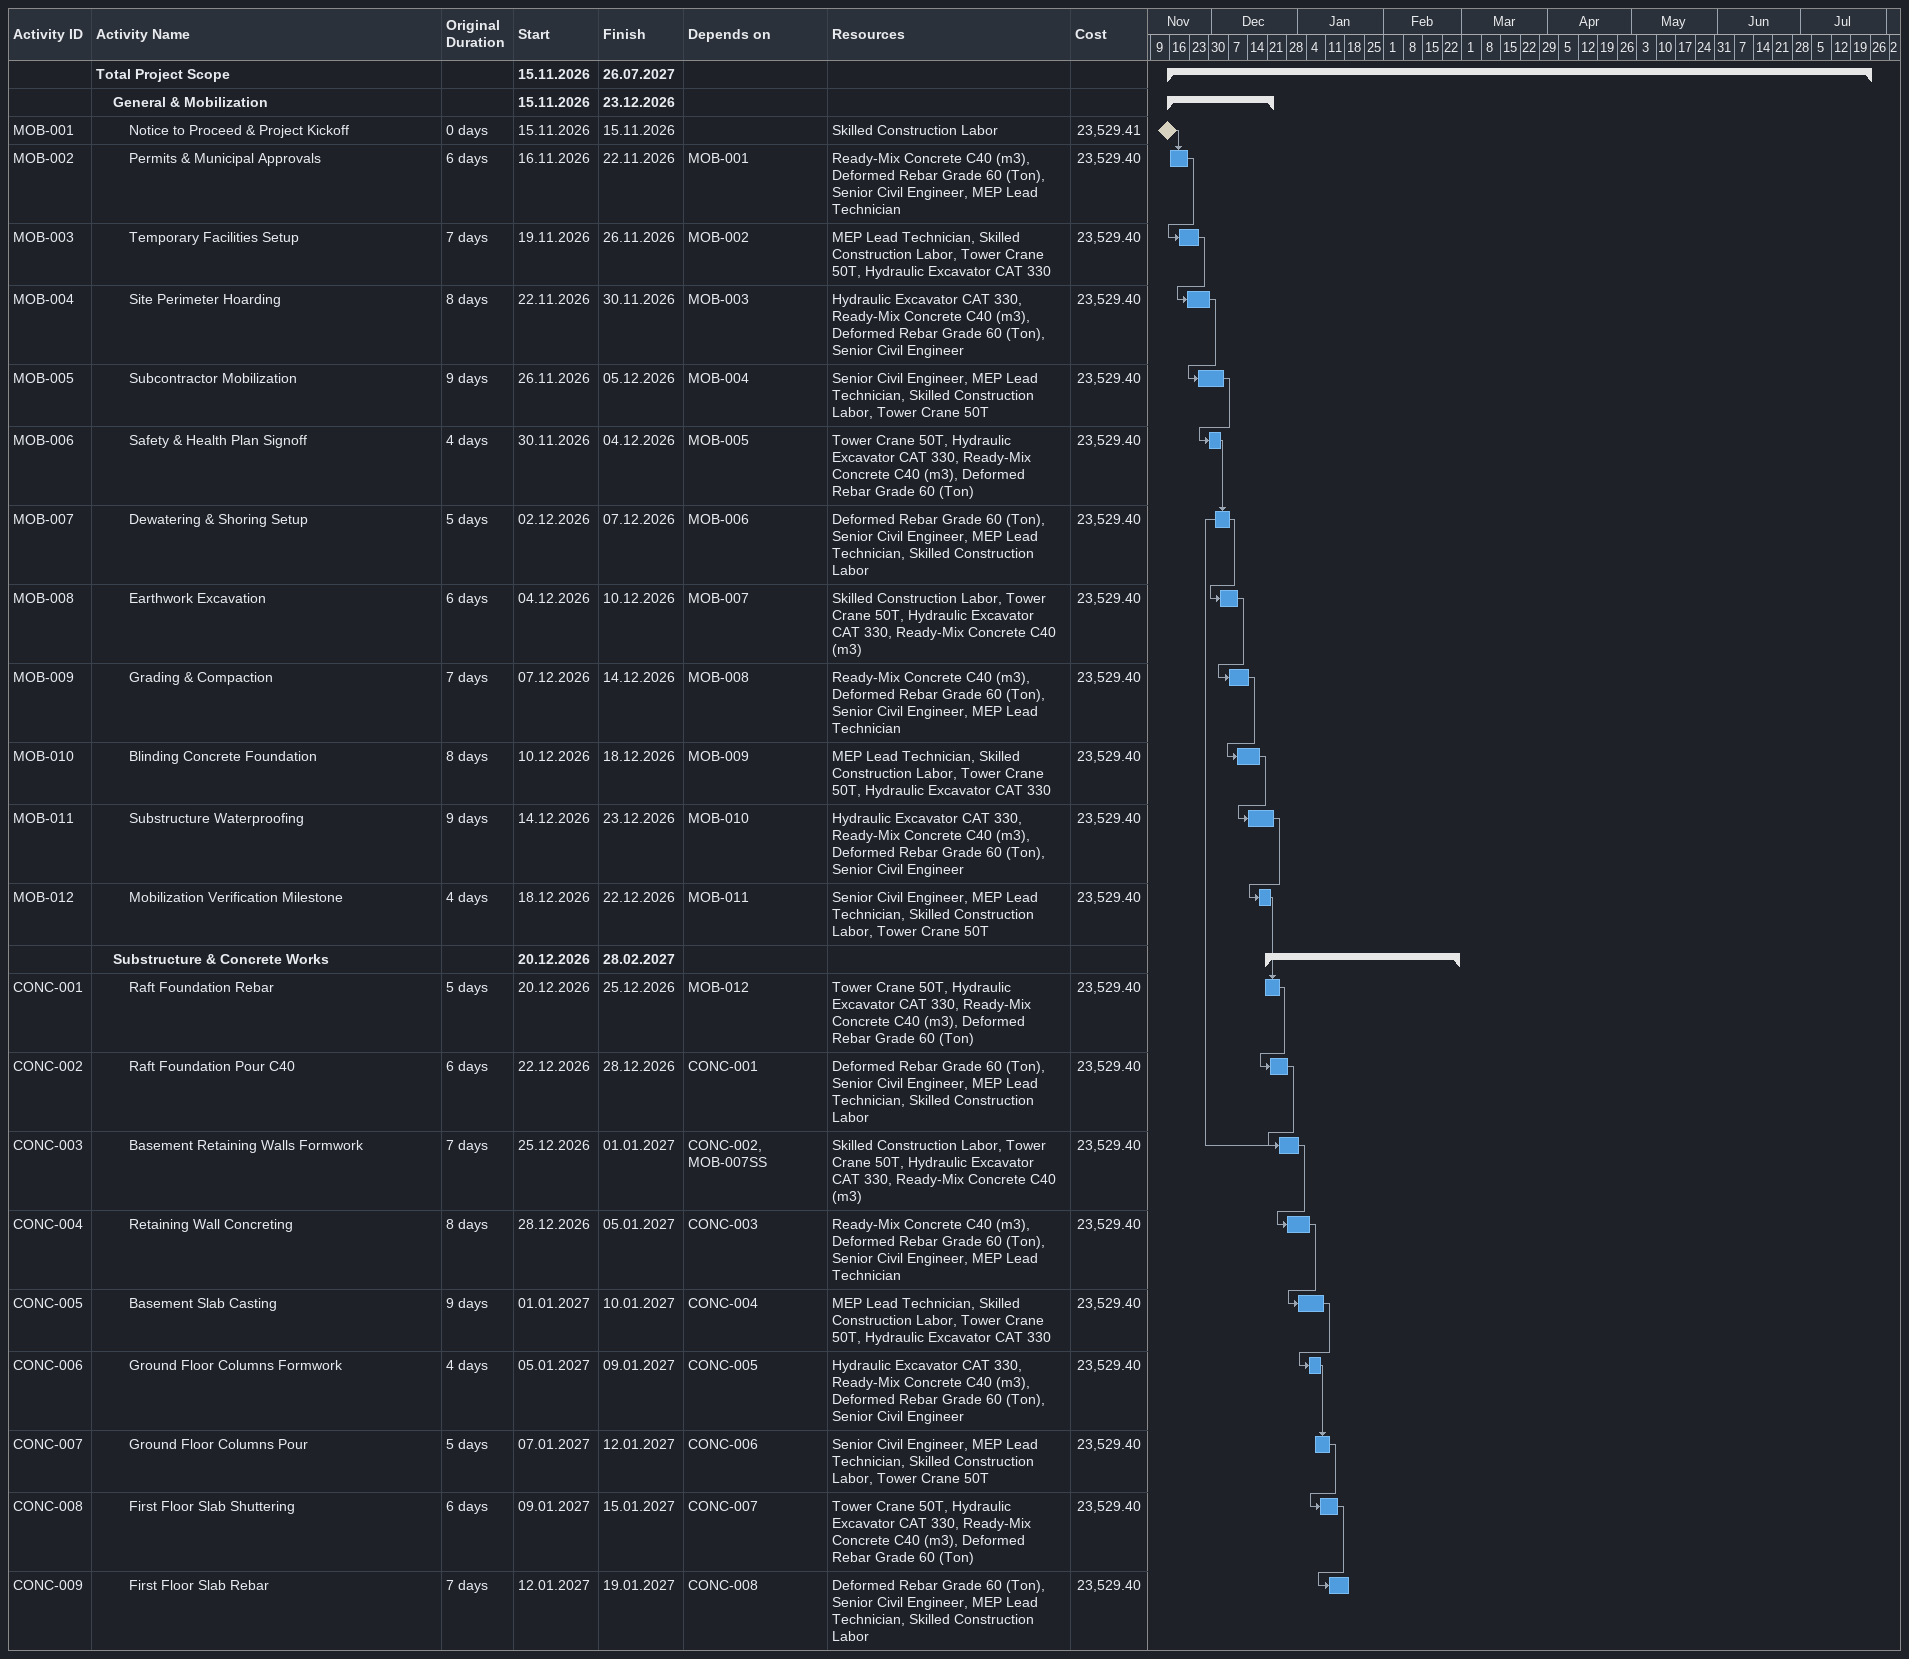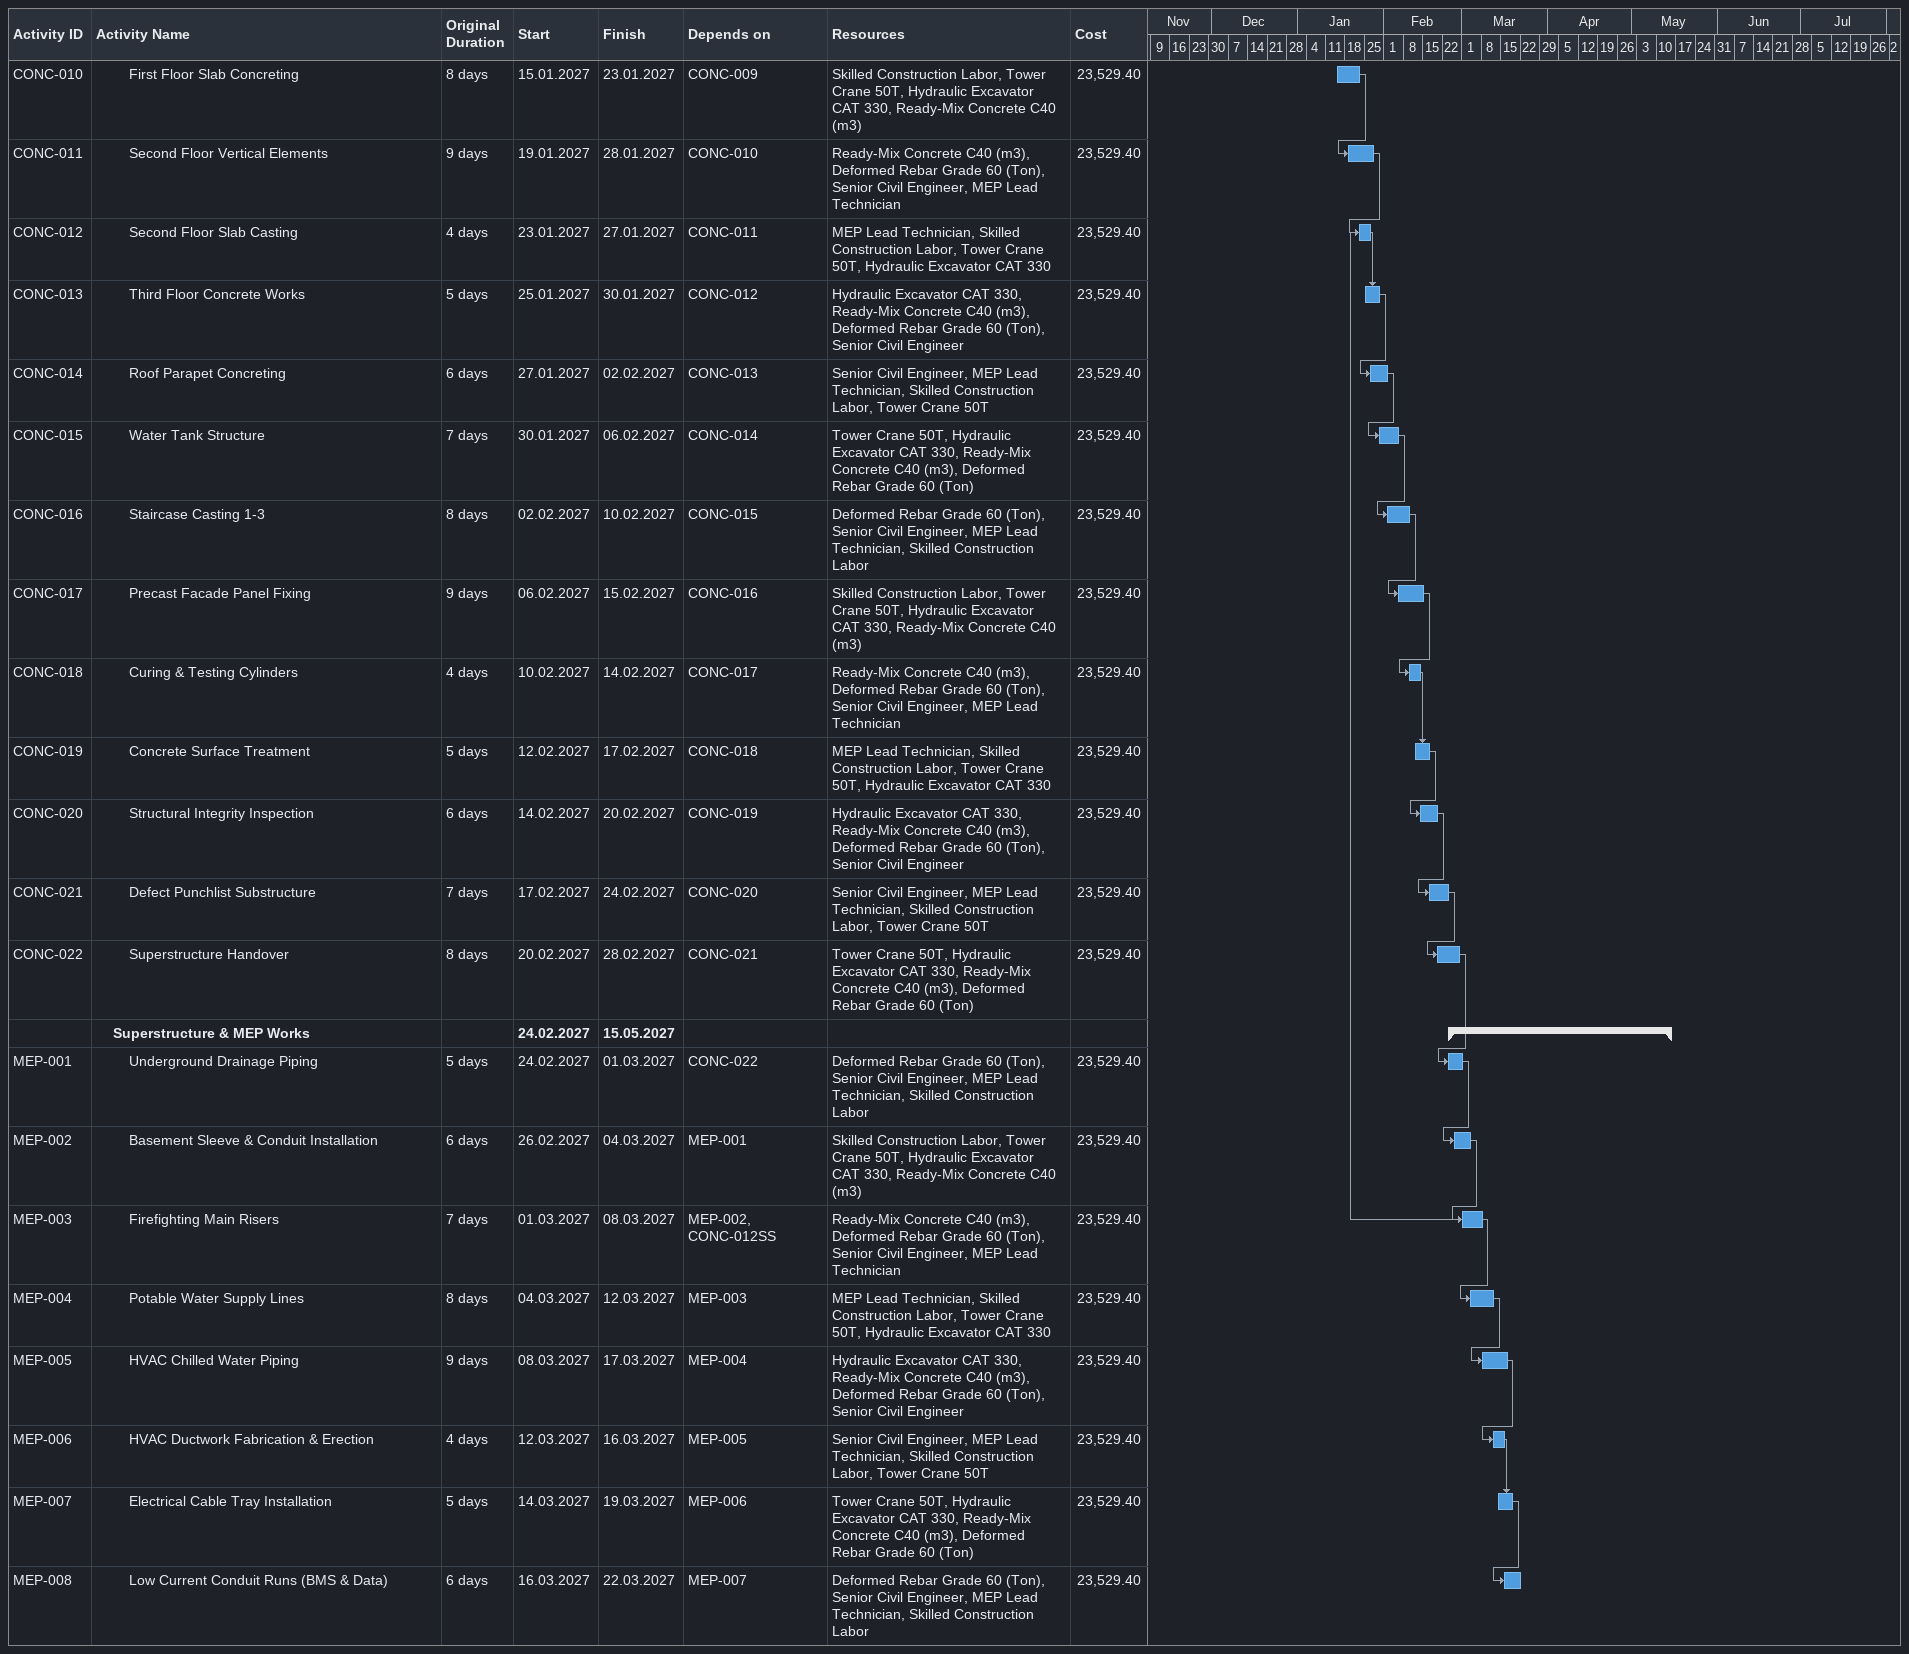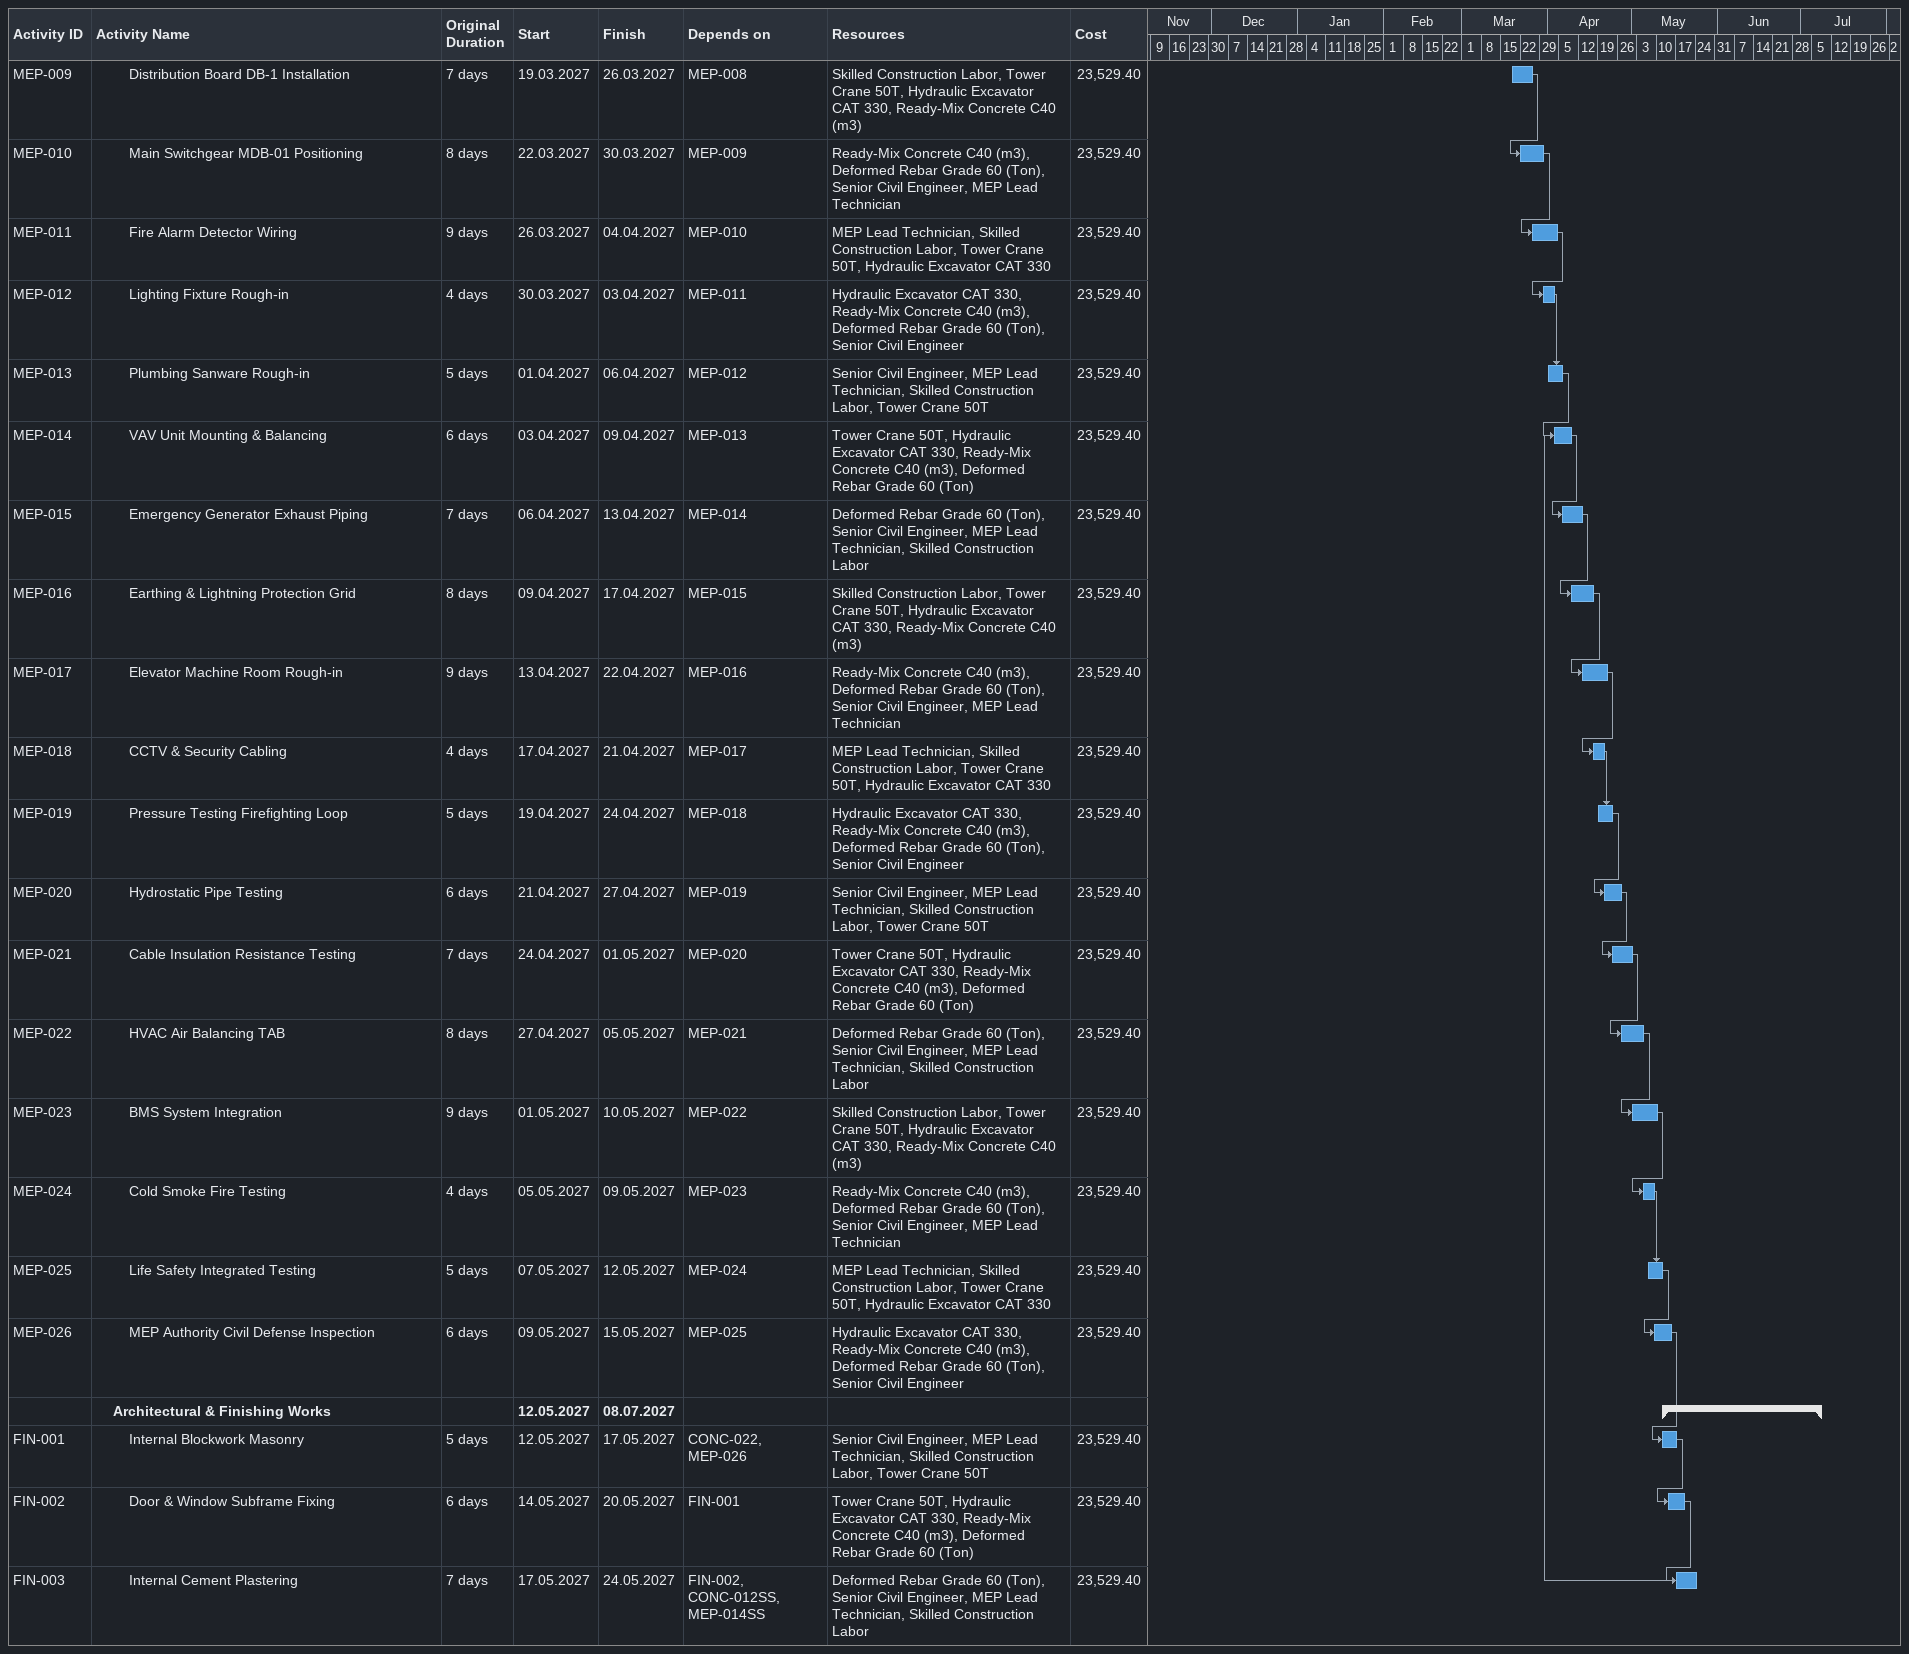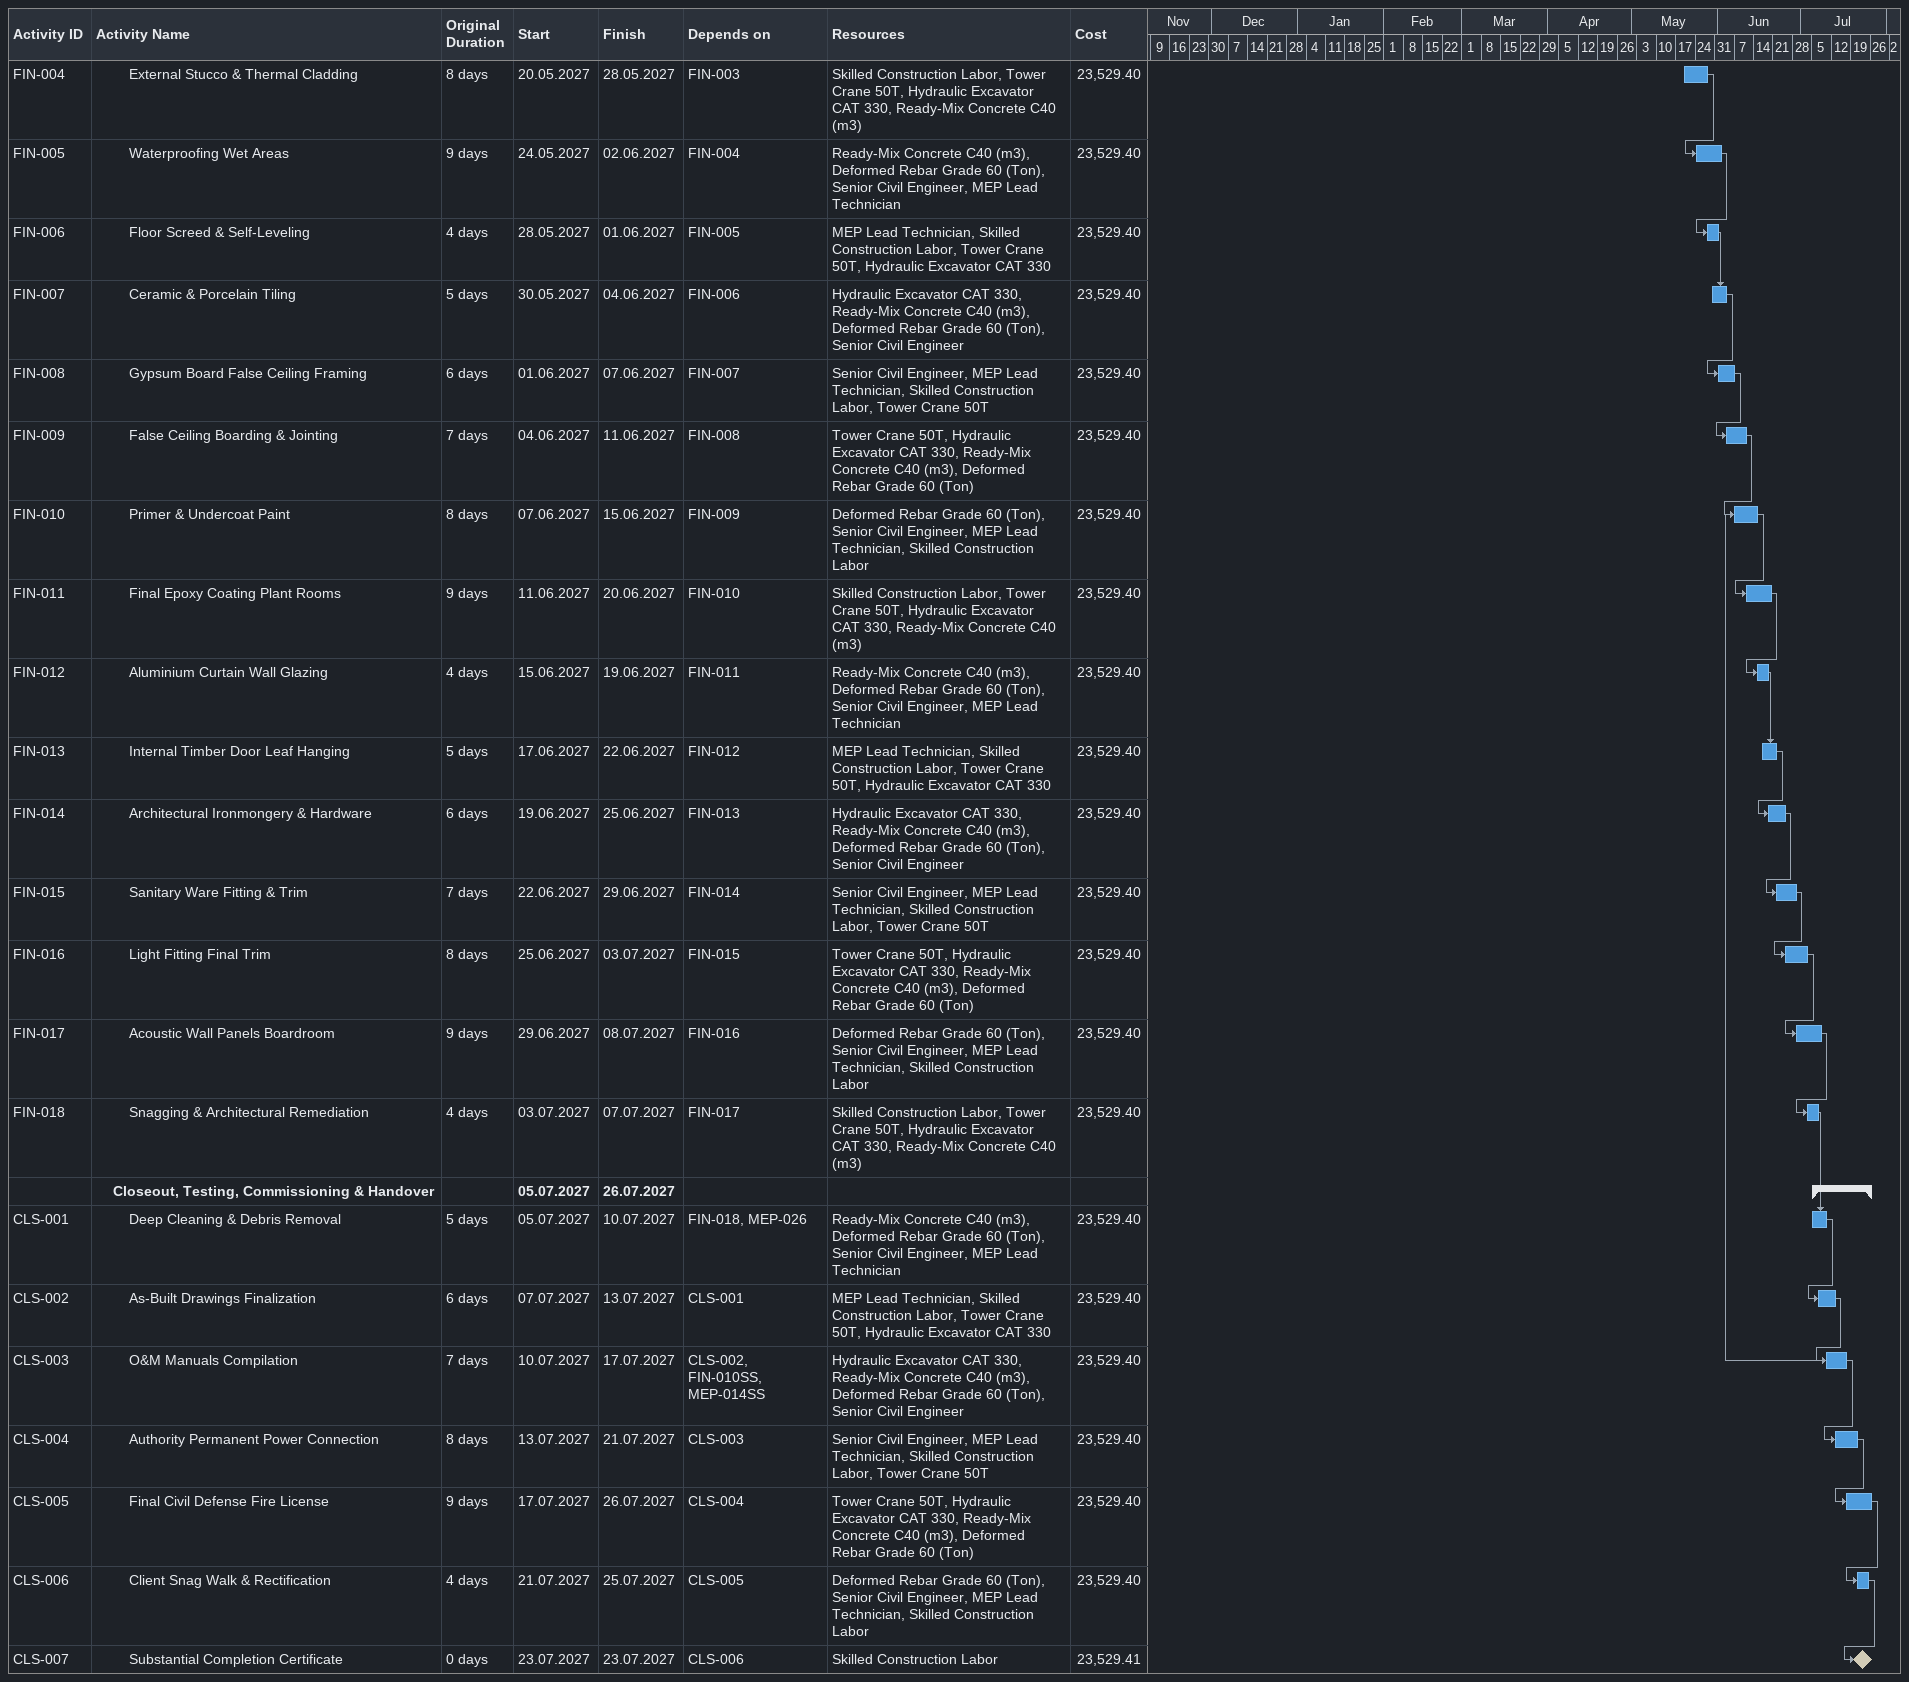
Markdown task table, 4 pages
| ID | Level | Task | Original duration | Start | Finish | Predecessors | Resources | Cost |
|---|---|---|---|---|---|---|---|---|
|  | 1 | **Total Project Scope** |  | 2026-11-15 | 2027-07-26 |  |  |  |
|  | 2 | **General & Mobilization** |  | 2026-11-15 | 2026-12-23 |  |  |  |
| MOB-001 | 3 | Notice to Proceed & Project Kickoff | 0d | 2026-11-15 | 2026-11-15 |  | Skilled Construction Labor | 23529.41 |
| MOB-002 | 3 | Permits & Municipal Approvals | 6d | 2026-11-16 | 2026-11-22 | MOB-001 | Ready-Mix Concrete C40 (m3), Deformed Rebar Grade 60 (Ton), Senior Civil Engineer, MEP Lead Technician | 23529.40 |
| MOB-003 | 3 | Temporary Facilities Setup | 7d | 2026-11-19 | 2026-11-26 | MOB-002 | MEP Lead Technician, Skilled Construction Labor, Tower Crane 50T, Hydraulic Excavator CAT 330 | 23529.40 |
| MOB-004 | 3 | Site Perimeter Hoarding | 8d | 2026-11-22 | 2026-11-30 | MOB-003 | Hydraulic Excavator CAT 330, Ready-Mix Concrete C40 (m3), Deformed Rebar Grade 60 (Ton), Senior Civil Engineer | 23529.40 |
| MOB-005 | 3 | Subcontractor Mobilization | 9d | 2026-11-26 | 2026-12-05 | MOB-004 | Senior Civil Engineer, MEP Lead Technician, Skilled Construction Labor, Tower Crane 50T | 23529.40 |
| MOB-006 | 3 | Safety & Health Plan Signoff | 4d | 2026-11-30 | 2026-12-04 | MOB-005 | Tower Crane 50T, Hydraulic Excavator CAT 330, Ready-Mix Concrete C40 (m3), Deformed Rebar Grade 60 (Ton) | 23529.40 |
| MOB-007 | 3 | Dewatering & Shoring Setup | 5d | 2026-12-02 | 2026-12-07 | MOB-006 | Deformed Rebar Grade 60 (Ton), Senior Civil Engineer, MEP Lead Technician, Skilled Construction Labor | 23529.40 |
| MOB-008 | 3 | Earthwork Excavation | 6d | 2026-12-04 | 2026-12-10 | MOB-007 | Skilled Construction Labor, Tower Crane 50T, Hydraulic Excavator CAT 330, Ready-Mix Concrete C40 (m3) | 23529.40 |
| MOB-009 | 3 | Grading & Compaction | 7d | 2026-12-07 | 2026-12-14 | MOB-008 | Ready-Mix Concrete C40 (m3), Deformed Rebar Grade 60 (Ton), Senior Civil Engineer, MEP Lead Technician | 23529.40 |
| MOB-010 | 3 | Blinding Concrete Foundation | 8d | 2026-12-10 | 2026-12-18 | MOB-009 | MEP Lead Technician, Skilled Construction Labor, Tower Crane 50T, Hydraulic Excavator CAT 330 | 23529.40 |
| MOB-011 | 3 | Substructure Waterproofing | 9d | 2026-12-14 | 2026-12-23 | MOB-010 | Hydraulic Excavator CAT 330, Ready-Mix Concrete C40 (m3), Deformed Rebar Grade 60 (Ton), Senior Civil Engineer | 23529.40 |
| MOB-012 | 3 | Mobilization Verification Milestone | 4d | 2026-12-18 | 2026-12-22 | MOB-011 | Senior Civil Engineer, MEP Lead Technician, Skilled Construction Labor, Tower Crane 50T | 23529.40 |
|  | 2 | **Substructure & Concrete Works** |  | 2026-12-20 | 2027-02-28 |  |  |  |
| CONC-001 | 3 | Raft Foundation Rebar | 5d | 2026-12-20 | 2026-12-25 | MOB-012 | Tower Crane 50T, Hydraulic Excavator CAT 330, Ready-Mix Concrete C40 (m3), Deformed Rebar Grade 60 (Ton) | 23529.40 |
| CONC-002 | 3 | Raft Foundation Pour C40 | 6d | 2026-12-22 | 2026-12-28 | CONC-001 | Deformed Rebar Grade 60 (Ton), Senior Civil Engineer, MEP Lead Technician, Skilled Construction Labor | 23529.40 |
| CONC-003 | 3 | Basement Retaining Walls Formwork | 7d | 2026-12-25 | 2027-01-01 | CONC-002, MOB-007SS | Skilled Construction Labor, Tower Crane 50T, Hydraulic Excavator CAT 330, Ready-Mix Concrete C40 (m3) | 23529.40 |
| CONC-004 | 3 | Retaining Wall Concreting | 8d | 2026-12-28 | 2027-01-05 | CONC-003 | Ready-Mix Concrete C40 (m3), Deformed Rebar Grade 60 (Ton), Senior Civil Engineer, MEP Lead Technician | 23529.40 |
| CONC-005 | 3 | Basement Slab Casting | 9d | 2027-01-01 | 2027-01-10 | CONC-004 | MEP Lead Technician, Skilled Construction Labor, Tower Crane 50T, Hydraulic Excavator CAT 330 | 23529.40 |
| CONC-006 | 3 | Ground Floor Columns Formwork | 4d | 2027-01-05 | 2027-01-09 | CONC-005 | Hydraulic Excavator CAT 330, Ready-Mix Concrete C40 (m3), Deformed Rebar Grade 60 (Ton), Senior Civil Engineer | 23529.40 |
| CONC-007 | 3 | Ground Floor Columns Pour | 5d | 2027-01-07 | 2027-01-12 | CONC-006 | Senior Civil Engineer, MEP Lead Technician, Skilled Construction Labor, Tower Crane 50T | 23529.40 |
| CONC-008 | 3 | First Floor Slab Shuttering | 6d | 2027-01-09 | 2027-01-15 | CONC-007 | Tower Crane 50T, Hydraulic Excavator CAT 330, Ready-Mix Concrete C40 (m3), Deformed Rebar Grade 60 (Ton) | 23529.40 |
| CONC-009 | 3 | First Floor Slab Rebar | 7d | 2027-01-12 | 2027-01-19 | CONC-008 | Deformed Rebar Grade 60 (Ton), Senior Civil Engineer, MEP Lead Technician, Skilled Construction Labor | 23529.40 |
| CONC-010 | 3 | First Floor Slab Concreting | 8d | 2027-01-15 | 2027-01-23 | CONC-009 | Skilled Construction Labor, Tower Crane 50T, Hydraulic Excavator CAT 330, Ready-Mix Concrete C40 (m3) | 23529.40 |
| CONC-011 | 3 | Second Floor Vertical Elements | 9d | 2027-01-19 | 2027-01-28 | CONC-010 | Ready-Mix Concrete C40 (m3), Deformed Rebar Grade 60 (Ton), Senior Civil Engineer, MEP Lead Technician | 23529.40 |
| CONC-012 | 3 | Second Floor Slab Casting | 4d | 2027-01-23 | 2027-01-27 | CONC-011 | MEP Lead Technician, Skilled Construction Labor, Tower Crane 50T, Hydraulic Excavator CAT 330 | 23529.40 |
| CONC-013 | 3 | Third Floor Concrete Works | 5d | 2027-01-25 | 2027-01-30 | CONC-012 | Hydraulic Excavator CAT 330, Ready-Mix Concrete C40 (m3), Deformed Rebar Grade 60 (Ton), Senior Civil Engineer | 23529.40 |
| CONC-014 | 3 | Roof Parapet Concreting | 6d | 2027-01-27 | 2027-02-02 | CONC-013 | Senior Civil Engineer, MEP Lead Technician, Skilled Construction Labor, Tower Crane 50T | 23529.40 |
| CONC-015 | 3 | Water Tank Structure | 7d | 2027-01-30 | 2027-02-06 | CONC-014 | Tower Crane 50T, Hydraulic Excavator CAT 330, Ready-Mix Concrete C40 (m3), Deformed Rebar Grade 60 (Ton) | 23529.40 |
| CONC-016 | 3 | Staircase Casting 1-3 | 8d | 2027-02-02 | 2027-02-10 | CONC-015 | Deformed Rebar Grade 60 (Ton), Senior Civil Engineer, MEP Lead Technician, Skilled Construction Labor | 23529.40 |
| CONC-017 | 3 | Precast Facade Panel Fixing | 9d | 2027-02-06 | 2027-02-15 | CONC-016 | Skilled Construction Labor, Tower Crane 50T, Hydraulic Excavator CAT 330, Ready-Mix Concrete C40 (m3) | 23529.40 |
| CONC-018 | 3 | Curing & Testing Cylinders | 4d | 2027-02-10 | 2027-02-14 | CONC-017 | Ready-Mix Concrete C40 (m3), Deformed Rebar Grade 60 (Ton), Senior Civil Engineer, MEP Lead Technician | 23529.40 |
| CONC-019 | 3 | Concrete Surface Treatment | 5d | 2027-02-12 | 2027-02-17 | CONC-018 | MEP Lead Technician, Skilled Construction Labor, Tower Crane 50T, Hydraulic Excavator CAT 330 | 23529.40 |
| CONC-020 | 3 | Structural Integrity Inspection | 6d | 2027-02-14 | 2027-02-20 | CONC-019 | Hydraulic Excavator CAT 330, Ready-Mix Concrete C40 (m3), Deformed Rebar Grade 60 (Ton), Senior Civil Engineer | 23529.40 |
| CONC-021 | 3 | Defect Punchlist Substructure | 7d | 2027-02-17 | 2027-02-24 | CONC-020 | Senior Civil Engineer, MEP Lead Technician, Skilled Construction Labor, Tower Crane 50T | 23529.40 |
| CONC-022 | 3 | Superstructure Handover | 8d | 2027-02-20 | 2027-02-28 | CONC-021 | Tower Crane 50T, Hydraulic Excavator CAT 330, Ready-Mix Concrete C40 (m3), Deformed Rebar Grade 60 (Ton) | 23529.40 |
|  | 2 | **Superstructure & MEP Works** |  | 2027-02-24 | 2027-05-15 |  |  |  |
| MEP-001 | 3 | Underground Drainage Piping | 5d | 2027-02-24 | 2027-03-01 | CONC-022 | Deformed Rebar Grade 60 (Ton), Senior Civil Engineer, MEP Lead Technician, Skilled Construction Labor | 23529.40 |
| MEP-002 | 3 | Basement Sleeve & Conduit Installation | 6d | 2027-02-26 | 2027-03-04 | MEP-001 | Skilled Construction Labor, Tower Crane 50T, Hydraulic Excavator CAT 330, Ready-Mix Concrete C40 (m3) | 23529.40 |
| MEP-003 | 3 | Firefighting Main Risers | 7d | 2027-03-01 | 2027-03-08 | MEP-002, CONC-012SS | Ready-Mix Concrete C40 (m3), Deformed Rebar Grade 60 (Ton), Senior Civil Engineer, MEP Lead Technician | 23529.40 |
| MEP-004 | 3 | Potable Water Supply Lines | 8d | 2027-03-04 | 2027-03-12 | MEP-003 | MEP Lead Technician, Skilled Construction Labor, Tower Crane 50T, Hydraulic Excavator CAT 330 | 23529.40 |
| MEP-005 | 3 | HVAC Chilled Water Piping | 9d | 2027-03-08 | 2027-03-17 | MEP-004 | Hydraulic Excavator CAT 330, Ready-Mix Concrete C40 (m3), Deformed Rebar Grade 60 (Ton), Senior Civil Engineer | 23529.40 |
| MEP-006 | 3 | HVAC Ductwork Fabrication & Erection | 4d | 2027-03-12 | 2027-03-16 | MEP-005 | Senior Civil Engineer, MEP Lead Technician, Skilled Construction Labor, Tower Crane 50T | 23529.40 |
| MEP-007 | 3 | Electrical Cable Tray Installation | 5d | 2027-03-14 | 2027-03-19 | MEP-006 | Tower Crane 50T, Hydraulic Excavator CAT 330, Ready-Mix Concrete C40 (m3), Deformed Rebar Grade 60 (Ton) | 23529.40 |
| MEP-008 | 3 | Low Current Conduit Runs (BMS & Data) | 6d | 2027-03-16 | 2027-03-22 | MEP-007 | Deformed Rebar Grade 60 (Ton), Senior Civil Engineer, MEP Lead Technician, Skilled Construction Labor | 23529.40 |
| MEP-009 | 3 | Distribution Board DB-1 Installation | 7d | 2027-03-19 | 2027-03-26 | MEP-008 | Skilled Construction Labor, Tower Crane 50T, Hydraulic Excavator CAT 330, Ready-Mix Concrete C40 (m3) | 23529.40 |
| MEP-010 | 3 | Main Switchgear MDB-01 Positioning | 8d | 2027-03-22 | 2027-03-30 | MEP-009 | Ready-Mix Concrete C40 (m3), Deformed Rebar Grade 60 (Ton), Senior Civil Engineer, MEP Lead Technician | 23529.40 |
| MEP-011 | 3 | Fire Alarm Detector Wiring | 9d | 2027-03-26 | 2027-04-04 | MEP-010 | MEP Lead Technician, Skilled Construction Labor, Tower Crane 50T, Hydraulic Excavator CAT 330 | 23529.40 |
| MEP-012 | 3 | Lighting Fixture Rough-in | 4d | 2027-03-30 | 2027-04-03 | MEP-011 | Hydraulic Excavator CAT 330, Ready-Mix Concrete C40 (m3), Deformed Rebar Grade 60 (Ton), Senior Civil Engineer | 23529.40 |
| MEP-013 | 3 | Plumbing Sanware Rough-in | 5d | 2027-04-01 | 2027-04-06 | MEP-012 | Senior Civil Engineer, MEP Lead Technician, Skilled Construction Labor, Tower Crane 50T | 23529.40 |
| MEP-014 | 3 | VAV Unit Mounting & Balancing | 6d | 2027-04-03 | 2027-04-09 | MEP-013 | Tower Crane 50T, Hydraulic Excavator CAT 330, Ready-Mix Concrete C40 (m3), Deformed Rebar Grade 60 (Ton) | 23529.40 |
| MEP-015 | 3 | Emergency Generator Exhaust Piping | 7d | 2027-04-06 | 2027-04-13 | MEP-014 | Deformed Rebar Grade 60 (Ton), Senior Civil Engineer, MEP Lead Technician, Skilled Construction Labor | 23529.40 |
| MEP-016 | 3 | Earthing & Lightning Protection Grid | 8d | 2027-04-09 | 2027-04-17 | MEP-015 | Skilled Construction Labor, Tower Crane 50T, Hydraulic Excavator CAT 330, Ready-Mix Concrete C40 (m3) | 23529.40 |
| MEP-017 | 3 | Elevator Machine Room Rough-in | 9d | 2027-04-13 | 2027-04-22 | MEP-016 | Ready-Mix Concrete C40 (m3), Deformed Rebar Grade 60 (Ton), Senior Civil Engineer, MEP Lead Technician | 23529.40 |
| MEP-018 | 3 | CCTV & Security Cabling | 4d | 2027-04-17 | 2027-04-21 | MEP-017 | MEP Lead Technician, Skilled Construction Labor, Tower Crane 50T, Hydraulic Excavator CAT 330 | 23529.40 |
| MEP-019 | 3 | Pressure Testing Firefighting Loop | 5d | 2027-04-19 | 2027-04-24 | MEP-018 | Hydraulic Excavator CAT 330, Ready-Mix Concrete C40 (m3), Deformed Rebar Grade 60 (Ton), Senior Civil Engineer | 23529.40 |
| MEP-020 | 3 | Hydrostatic Pipe Testing | 6d | 2027-04-21 | 2027-04-27 | MEP-019 | Senior Civil Engineer, MEP Lead Technician, Skilled Construction Labor, Tower Crane 50T | 23529.40 |
| MEP-021 | 3 | Cable Insulation Resistance Testing | 7d | 2027-04-24 | 2027-05-01 | MEP-020 | Tower Crane 50T, Hydraulic Excavator CAT 330, Ready-Mix Concrete C40 (m3), Deformed Rebar Grade 60 (Ton) | 23529.40 |
| MEP-022 | 3 | HVAC Air Balancing TAB | 8d | 2027-04-27 | 2027-05-05 | MEP-021 | Deformed Rebar Grade 60 (Ton), Senior Civil Engineer, MEP Lead Technician, Skilled Construction Labor | 23529.40 |
| MEP-023 | 3 | BMS System Integration | 9d | 2027-05-01 | 2027-05-10 | MEP-022 | Skilled Construction Labor, Tower Crane 50T, Hydraulic Excavator CAT 330, Ready-Mix Concrete C40 (m3) | 23529.40 |
| MEP-024 | 3 | Cold Smoke Fire Testing | 4d | 2027-05-05 | 2027-05-09 | MEP-023 | Ready-Mix Concrete C40 (m3), Deformed Rebar Grade 60 (Ton), Senior Civil Engineer, MEP Lead Technician | 23529.40 |
| MEP-025 | 3 | Life Safety Integrated Testing | 5d | 2027-05-07 | 2027-05-12 | MEP-024 | MEP Lead Technician, Skilled Construction Labor, Tower Crane 50T, Hydraulic Excavator CAT 330 | 23529.40 |
| MEP-026 | 3 | MEP Authority Civil Defense Inspection | 6d | 2027-05-09 | 2027-05-15 | MEP-025 | Hydraulic Excavator CAT 330, Ready-Mix Concrete C40 (m3), Deformed Rebar Grade 60 (Ton), Senior Civil Engineer | 23529.40 |
|  | 2 | **Architectural & Finishing Works** |  | 2027-05-12 | 2027-07-08 |  |  |  |
| FIN-001 | 3 | Internal Blockwork Masonry | 5d | 2027-05-12 | 2027-05-17 | CONC-022, MEP-026 | Senior Civil Engineer, MEP Lead Technician, Skilled Construction Labor, Tower Crane 50T | 23529.40 |
| FIN-002 | 3 | Door & Window Subframe Fixing | 6d | 2027-05-14 | 2027-05-20 | FIN-001 | Tower Crane 50T, Hydraulic Excavator CAT 330, Ready-Mix Concrete C40 (m3), Deformed Rebar Grade 60 (Ton) | 23529.40 |
| FIN-003 | 3 | Internal Cement Plastering | 7d | 2027-05-17 | 2027-05-24 | FIN-002, CONC-012SS, MEP-014SS | Deformed Rebar Grade 60 (Ton), Senior Civil Engineer, MEP Lead Technician, Skilled Construction Labor | 23529.40 |
| FIN-004 | 3 | External Stucco & Thermal Cladding | 8d | 2027-05-20 | 2027-05-28 | FIN-003 | Skilled Construction Labor, Tower Crane 50T, Hydraulic Excavator CAT 330, Ready-Mix Concrete C40 (m3) | 23529.40 |
| FIN-005 | 3 | Waterproofing Wet Areas | 9d | 2027-05-24 | 2027-06-02 | FIN-004 | Ready-Mix Concrete C40 (m3), Deformed Rebar Grade 60 (Ton), Senior Civil Engineer, MEP Lead Technician | 23529.40 |
| FIN-006 | 3 | Floor Screed & Self-Leveling | 4d | 2027-05-28 | 2027-06-01 | FIN-005 | MEP Lead Technician, Skilled Construction Labor, Tower Crane 50T, Hydraulic Excavator CAT 330 | 23529.40 |
| FIN-007 | 3 | Ceramic & Porcelain Tiling | 5d | 2027-05-30 | 2027-06-04 | FIN-006 | Hydraulic Excavator CAT 330, Ready-Mix Concrete C40 (m3), Deformed Rebar Grade 60 (Ton), Senior Civil Engineer | 23529.40 |
| FIN-008 | 3 | Gypsum Board False Ceiling Framing | 6d | 2027-06-01 | 2027-06-07 | FIN-007 | Senior Civil Engineer, MEP Lead Technician, Skilled Construction Labor, Tower Crane 50T | 23529.40 |
| FIN-009 | 3 | False Ceiling Boarding & Jointing | 7d | 2027-06-04 | 2027-06-11 | FIN-008 | Tower Crane 50T, Hydraulic Excavator CAT 330, Ready-Mix Concrete C40 (m3), Deformed Rebar Grade 60 (Ton) | 23529.40 |
| FIN-010 | 3 | Primer & Undercoat Paint | 8d | 2027-06-07 | 2027-06-15 | FIN-009 | Deformed Rebar Grade 60 (Ton), Senior Civil Engineer, MEP Lead Technician, Skilled Construction Labor | 23529.40 |
| FIN-011 | 3 | Final Epoxy Coating Plant Rooms | 9d | 2027-06-11 | 2027-06-20 | FIN-010 | Skilled Construction Labor, Tower Crane 50T, Hydraulic Excavator CAT 330, Ready-Mix Concrete C40 (m3) | 23529.40 |
| FIN-012 | 3 | Aluminium Curtain Wall Glazing | 4d | 2027-06-15 | 2027-06-19 | FIN-011 | Ready-Mix Concrete C40 (m3), Deformed Rebar Grade 60 (Ton), Senior Civil Engineer, MEP Lead Technician | 23529.40 |
| FIN-013 | 3 | Internal Timber Door Leaf Hanging | 5d | 2027-06-17 | 2027-06-22 | FIN-012 | MEP Lead Technician, Skilled Construction Labor, Tower Crane 50T, Hydraulic Excavator CAT 330 | 23529.40 |
| FIN-014 | 3 | Architectural Ironmongery & Hardware | 6d | 2027-06-19 | 2027-06-25 | FIN-013 | Hydraulic Excavator CAT 330, Ready-Mix Concrete C40 (m3), Deformed Rebar Grade 60 (Ton), Senior Civil Engineer | 23529.40 |
| FIN-015 | 3 | Sanitary Ware Fitting & Trim | 7d | 2027-06-22 | 2027-06-29 | FIN-014 | Senior Civil Engineer, MEP Lead Technician, Skilled Construction Labor, Tower Crane 50T | 23529.40 |
| FIN-016 | 3 | Light Fitting Final Trim | 8d | 2027-06-25 | 2027-07-03 | FIN-015 | Tower Crane 50T, Hydraulic Excavator CAT 330, Ready-Mix Concrete C40 (m3), Deformed Rebar Grade 60 (Ton) | 23529.40 |
| FIN-017 | 3 | Acoustic Wall Panels Boardroom | 9d | 2027-06-29 | 2027-07-08 | FIN-016 | Deformed Rebar Grade 60 (Ton), Senior Civil Engineer, MEP Lead Technician, Skilled Construction Labor | 23529.40 |
| FIN-018 | 3 | Snagging & Architectural Remediation | 4d | 2027-07-03 | 2027-07-07 | FIN-017 | Skilled Construction Labor, Tower Crane 50T, Hydraulic Excavator CAT 330, Ready-Mix Concrete C40 (m3) | 23529.40 |
|  | 2 | **Closeout, Testing, Commissioning & Handover** |  | 2027-07-05 | 2027-07-26 |  |  |  |
| CLS-001 | 3 | Deep Cleaning & Debris Removal | 5d | 2027-07-05 | 2027-07-10 | FIN-018, MEP-026 | Ready-Mix Concrete C40 (m3), Deformed Rebar Grade 60 (Ton), Senior Civil Engineer, MEP Lead Technician | 23529.40 |
| CLS-002 | 3 | As-Built Drawings Finalization | 6d | 2027-07-07 | 2027-07-13 | CLS-001 | MEP Lead Technician, Skilled Construction Labor, Tower Crane 50T, Hydraulic Excavator CAT 330 | 23529.40 |
| CLS-003 | 3 | O&M Manuals Compilation | 7d | 2027-07-10 | 2027-07-17 | CLS-002, FIN-010SS, MEP-014SS | Hydraulic Excavator CAT 330, Ready-Mix Concrete C40 (m3), Deformed Rebar Grade 60 (Ton), Senior Civil Engineer | 23529.40 |
| CLS-004 | 3 | Authority Permanent Power Connection | 8d | 2027-07-13 | 2027-07-21 | CLS-003 | Senior Civil Engineer, MEP Lead Technician, Skilled Construction Labor, Tower Crane 50T | 23529.40 |
| CLS-005 | 3 | Final Civil Defense Fire License | 9d | 2027-07-17 | 2027-07-26 | CLS-004 | Tower Crane 50T, Hydraulic Excavator CAT 330, Ready-Mix Concrete C40 (m3), Deformed Rebar Grade 60 (Ton) | 23529.40 |
| CLS-006 | 3 | Client Snag Walk & Rectification | 4d | 2027-07-21 | 2027-07-25 | CLS-005 | Deformed Rebar Grade 60 (Ton), Senior Civil Engineer, MEP Lead Technician, Skilled Construction Labor | 23529.40 |
| CLS-007 | 3 | Substantial Completion Certificate | 0d | 2027-07-23 | 2027-07-23 | CLS-006 | Skilled Construction Labor | 23529.41 |
